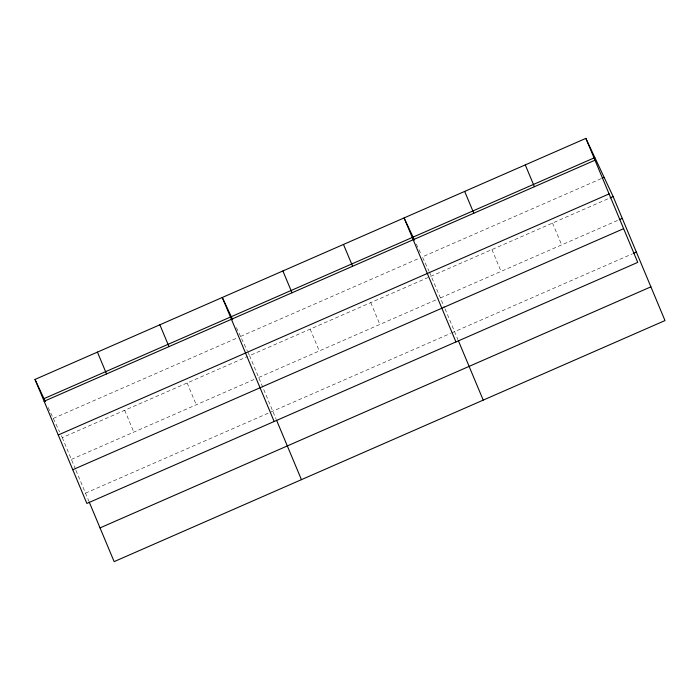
<?xml version="1.0" encoding="UTF-8"?>
<svg xmlns="http://www.w3.org/2000/svg" width="700" height="700" viewBox="0 0 700 700"><rect width="100%" height="100%" fill="white"/><g stroke="black" fill="none" stroke-linecap="round" stroke-linejoin="round"><path stroke-width="0.53" stroke-dasharray="3.5 2.62" d="M53.261 418.416L237.589 337.759M240.555 336.455L419.361 258.213M601.151 178.657L422.345 256.909L429.091 271.303M61.364 435.689L62.265 437.614L247.572 356.519M247.756 351.811L249.559 355.652L609.149 198.293M71.391 459.427L256.699 378.341M258.685 377.475L438.48 298.795M440.466 297.92L618.284 220.115M85.496 493.15L450.599 333.384M451.596 332.946L632.389 253.838M416.316 244.046L421.418 254.931M429.537 272.265L444.614 307.842M236.39 327.556L247.31 350.849M48.169 407.531L59.561 431.848M552.528 223.072L561.663 244.895M491.934 249.585L501.06 271.408M445.034 308.831L457.896 339.588M370.746 302.619L379.873 324.441M310.152 329.131L319.279 350.954M249.559 355.652L276.115 419.134M187.127 382.97L196.254 404.793M124.696 410.287L133.822 432.11M62.265 437.614L75.539 469.35M75.95 470.339L88.821 501.095"/><path stroke-width="1.05" d="M585.865 138.381L637.735 262.386L86.87 503.449L35 379.435L585.865 138.381L613.13 196.551L665 320.565L114.135 561.619L89.233 502.084M43.995 398.632L594.86 157.579M44.126 401.257L594.991 160.204M602.14 178.229L604.126 177.354M58.231 434.98L609.096 193.926M610.146 197.855L613.13 196.551M619.273 219.678L622.256 218.374M72.765 469.726L623.63 228.672M633.378 253.4L636.361 252.096M100.03 527.896L650.895 286.842M414.47 240.091L404.084 217.928L455.954 341.941M232.68 319.646L222.294 297.483L274.164 421.488M35 379.435L45.386 401.599M525.271 164.894L534.398 186.716M464.677 191.415L473.804 213.237M458.316 340.576L483.219 400.111M343.481 244.449L352.616 266.271M282.887 270.961L292.014 292.784M276.526 420.131L301.429 479.657M159.862 324.8L168.989 346.623M97.431 352.118L106.558 373.94"/></g></svg>
